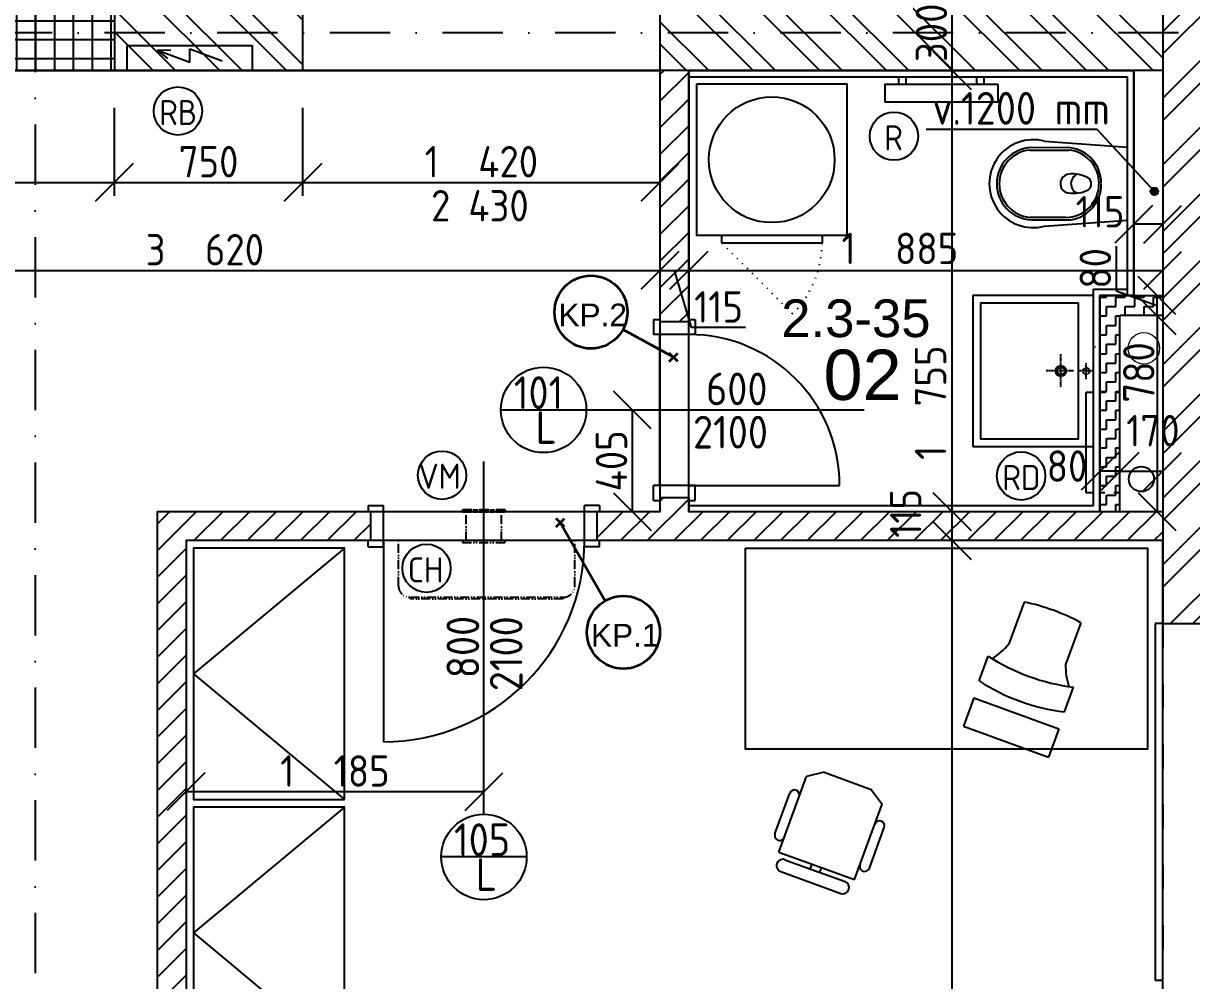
# Model space of a CAD drawing. Extents: x 4511820 to 5180432, y -1526536 to -944957.
# Drawn here: x 5104701 to 5109347, y -1216454 to -1212647 of the extents above; entities that cross this region are included whole.
import ezdxf

# ---------------------------------------------------------------- set-up
doc = ezdxf.new("R2010")
doc.units = 0
doc.header["$MEASUREMENT"] = 0
for name, pattern in [('ACAD_ISO03W100', [30, 12, -18]), ('ACAD_ISO07W100', [3.5, 0.5, -3]), ('ACAD_ISO12W100', [22, 12, -3, 0.5, -3, 0.5, -3]), ('BODKOCIARKOVANA_3', [5.6, 3, -1.3, 0, -1.3]), ('DASHED', [0.75, 0.5, -0.25])]:
    doc.linetypes.add(name, pattern=pattern)
doc.layers.get('0').update_dxf_attribs({"linetype": 'CONTINUOUS'})
doc.layers.get('Defpoints').update_dxf_attribs({"color": 61, "linetype": 'CONTINUOUS'})
for name, color, linetype in [('DVERE', 45, 'CONTINUOUS'), ('KÓTY', 4, 'CONTINUOUS'), ('MÚRY', 1, 'CONTINUOUS'), ('osi', 253, 'CONTINUOUS'), ('Plochy', 41, 'CONTINUOUS'), ('POPIS', 7, 'CONTINUOUS'), ('TENKÁ', 7, 'CONTINUOUS'), ('tzb', 153, 'CONTINUOUS'), ('Z-Kúrenie', 101, 'CONTINUOUS'), ('ZARIADENIE', 47, 'CONTINUOUS'), ('ZARIADENIE1', 145, 'CONTINUOUS'), ('ZARIADOVACIE', 144, 'CONTINUOUS'), ('ZZ-chladenie', 133, 'CONTINUOUS'), ('ZZ-elektro', 221, 'CONTINUOUS'), ('zz-vetr', 52, 'CONTINUOUS'), ('ŠRAFY', 82, 'CONTINUOUS')]:
    doc.layers.add(name, color=color, linetype=linetype)
doc.layers.add('preklady', color=74, linetype='CONTINUOUS', lineweight=35)
doc.layers.add('zz-kanal-splaskova', color=37, linetype='CONTINUOUS', lineweight=18)
doc.styles.add('ARIAL', font='arial.ttf')
doc.styles.add('STYLE1', font='isocp.shx')
doc.dimstyles.new('STANDARD-50', dxfattribs={"dimtxt": 125, "dimasz": 150, "dimexe": 10, "dimexo": 200, "dimgap": 20, "dimtad": 1, "dimdsep": 46, "dimlunit": 6, "dimtxsty": 'STYLE1', "dimblk1": 'OBLIQUE', "dimblk2": 'OBLIQUE', "dimsah": 1, "dimcen": 2.5, "dimse1": 1, "dimse2": 1, "dimadec": 0, "dimazin": 0, "dimtfac": 1, "dimtmove": 1, "dimatfit": 3, "dimldrblk": 'OBLIQUE', "dimfxl": 1, "dimtolj": 1, "dimtzin": 0, "dimarcsym": 0})
pattern_1 = [(45, (515270.5, 214751.965), (-53.0330086, 53.0330086), [])]
pattern_2 = [(135, (515810.9, -44587.94), (-132.5825215, -132.5825215), []), (135, (515810.9, -44499.55), (-132.5825215, -132.5825215), [])]

# ---------------------------------------------------------------- blocks, each defined once
blk = doc.blocks.new('_OBLIQUE')
at = {"color": 0, "linetype": 'ByBlock'}
blk.add_line((-0.5, -0.5), (0.5, 0.5), dxfattribs=at)
blk = doc.blocks.new('*D13791')
at = {"layer": 'Defpoints', "color": 0}
for p in [(5111986, -1212914.2), (5112270.5, -1212914.2), (5109260.5, -1225624.2)]:
    blk.add_point(p, dxfattribs=at)
at = {"layer": 'KÓTY', "color": 0, "lineweight": -2}
blk.add_line((5111986, -1225624.2), (5111986, -1212914.2), dxfattribs=at)
at = {"layer": 'KÓTY', "color": 0, "linetype": 'ByBlock', "lineweight": -2, "xscale": 150, "yscale": 150, "zscale": 150}
for p, rotation in [((5111986, -1212914.2), 90), ((5111986, -1225624.2), 270)]:
    blk.add_blockref('_OBLIQUE', p, dxfattribs=dict(at, rotation=rotation))
at = {"layer": 'KÓTY', "color": 0, "insert": (5111903.5, -1219269.2), "char_height": 125, "attachment_point": 5, "rotation": 90, "style": 'STYLE1'}
blk.add_mtext('\\A1;12ﾠ710', dxfattribs=at)
blk = doc.blocks.new('SKRINA')
at = {"layer": 'ZARIADENIE'}
for p, q in [((4449069, -1324645.2), (4448469, -1324145.2)), ((4448469, -1325145.2), (4449069, -1324645.2))]:
    blk.add_line(p, q, dxfattribs=at)
blk.add_lwpolyline([(4448469, -1324145.2), (4448469, -1325145.2), (4449069, -1325145.2), (4449069, -1324145.2)], close=True, dxfattribs=at)
blk = doc.blocks.new('pračka')
at = {"layer": 'ZARIADENIE1', "color": 8, "linetype": 'ACAD_ISO07W100', "ltscale": 8}
blk.add_line((4536136.9, -1117296.3), (4536419.7, -1117579.2), dxfattribs=at)
at = {"layer": 'ZARIADENIE1', "color": 8}
for p, q in [((4536419.7, -1117579.2), (4536019.7, -1117579.2)), ((4536019.7, -1117609.2), (4536019.7, -1117579.2)), ((4536419.7, -1117609.2), (4536419.7, -1117579.2))]:
    blk.add_line(p, q, dxfattribs=at)
blk.add_lwpolyline([(4536519.7, -1118209.2), (4536519.7, -1117609.2), (4535919.7, -1117609.2), (4535919.7, -1118209.2)], close=True, dxfattribs=at)
blk.add_circle((4536219.7, -1117909.2), 250, dxfattribs=at)
at = {"layer": 'ZARIADENIE1', "color": 8, "linetype": 'ACAD_ISO07W100', "ltscale": 8}
blk.add_arc((4536419.7, -1117579.2), 400, 135, 180, dxfattribs=at)
blk = doc.blocks.new('chlad2')
at = {"layer": 'ZZ-chladenie', "linetype": 'ACAD_ISO12W100', "ltscale": 3}
for p, q in [((5102412.5, -1105747.3), (5102592.5, -1105747.3)), ((5102412.5, -1106448.4), (5102592.5, -1106448.4))]:
    blk.add_line(p, q, dxfattribs=at)
blk.add_lwpolyline([(5102367.5, -1106402), (5102360.8, -1106402), (5102360.8, -1105794.8), (5102367.5, -1105794.8)], close=True, dxfattribs=at)
for centre, start, end in [((5102412.5, -1105792.3), 90, 180), ((5102412.5, -1106403.4), 180, 270)]:
    blk.add_arc(centre, 45, start, end, dxfattribs=at)
blk = doc.blocks.new('*D27916')
at = {"layer": 'Defpoints', "color": 0}
for p in [(5108395, -1214704.2), (5108395, -1214704.2), (5108395, -1218954.2)]:
    blk.add_point(p, dxfattribs=at)
at = {"layer": 'KÓTY', "color": 0, "lineweight": -2}
blk.add_line((5108395, -1218954.2), (5108395, -1214704.2), dxfattribs=at)
at = {"layer": 'KÓTY', "color": 0, "linetype": 'ByBlock', "lineweight": -2, "xscale": 150, "yscale": 150, "zscale": 150}
for p, rotation in [((5108395, -1214704.2), 90), ((5108395, -1218954.2), 270)]:
    blk.add_blockref('_OBLIQUE', p, dxfattribs=dict(at, rotation=rotation))
at = {"layer": 'KÓTY', "color": 0, "insert": (5108312.5, -1216829.2), "char_height": 125, "attachment_point": 5, "rotation": 90, "style": 'STYLE1'}
blk.add_mtext('\\A1;4ﾠ250', dxfattribs=at)
blk = doc.blocks.new('*D27917')
at = {"layer": 'Defpoints', "color": 0}
for p in [(5108395, -1214589.2), (5108395, -1214589.2), (5108395, -1214704.2)]:
    blk.add_point(p, dxfattribs=at)
at = {"layer": 'KÓTY', "color": 0, "lineweight": -2}
blk.add_line((5108395, -1214704.2), (5108395, -1214589.2), dxfattribs=at)
at = {"layer": 'KÓTY', "color": 0, "linetype": 'ByBlock', "lineweight": -2, "xscale": 150, "yscale": 150, "zscale": 150}
for p, rotation in [((5108395, -1214589.2), 90), ((5108395, -1214704.2), 270)]:
    blk.add_blockref('_OBLIQUE', p, dxfattribs=dict(at, rotation=rotation))
at = {"layer": 'KÓTY', "color": 0, "insert": (5108210, -1214596), "char_height": 125, "attachment_point": 5, "rotation": 90, "style": 'STYLE1'}
blk.add_mtext('\\A1;115', dxfattribs=at)
blk = doc.blocks.new('*D27918')
at = {"layer": 'Defpoints', "color": 0}
for p in [(5108395, -1212834.2), (5108395, -1212834.2), (5108395, -1214589.2)]:
    blk.add_point(p, dxfattribs=at)
at = {"layer": 'KÓTY', "color": 0, "lineweight": -2}
blk.add_line((5108395, -1214589.2), (5108395, -1212834.2), dxfattribs=at)
at = {"layer": 'KÓTY', "color": 0, "linetype": 'ByBlock', "lineweight": -2, "xscale": 150, "yscale": 150, "zscale": 150}
for p, rotation in [((5108395, -1212834.2), 90), ((5108395, -1214589.2), 270)]:
    blk.add_blockref('_OBLIQUE', p, dxfattribs=dict(at, rotation=rotation))
at = {"layer": 'KÓTY', "color": 0, "insert": (5108309, -1214155.5), "char_height": 125, "attachment_point": 5, "rotation": 90, "style": 'STYLE1'}
blk.add_mtext('\\A1;1ﾠ755', dxfattribs=at)
blk = doc.blocks.new('*D27919')
at = {"layer": 'Defpoints', "color": 0}
for p in [(5108395, -1212534.2), (5108395, -1212534.2), (5108395, -1212834.2)]:
    blk.add_point(p, dxfattribs=at)
at = {"layer": 'KÓTY', "color": 0, "lineweight": -2}
blk.add_line((5108395, -1212834.2), (5108395, -1212534.2), dxfattribs=at)
at = {"layer": 'KÓTY', "color": 0, "linetype": 'ByBlock', "lineweight": -2, "xscale": 150, "yscale": 150, "zscale": 150}
for p, rotation in [((5108395, -1212534.2), 90), ((5108395, -1212834.2), 270)]:
    blk.add_blockref('_OBLIQUE', p, dxfattribs=dict(at, rotation=rotation))
at = {"layer": 'KÓTY', "color": 0, "insert": (5108312.5, -1212684.2), "char_height": 125, "attachment_point": 5, "rotation": 90, "style": 'STYLE1'}
blk.add_mtext('\\A1;300', dxfattribs=at)
blk = doc.blocks.new('*D27964')
at = {"layer": 'Defpoints', "color": 0}
for p in [(5105347.5, -1215703), (5105347.5, -1215792.2), (5106532.5, -1215792.2)]:
    blk.add_point(p, dxfattribs=at)
at = {"layer": 'KÓTY', "color": 0, "lineweight": -2}
blk.add_line((5106532.5, -1215703), (5105347.5, -1215703), dxfattribs=at)
at = {"layer": 'KÓTY', "color": 0, "linetype": 'ByBlock', "lineweight": -2, "xscale": 150, "yscale": 150, "zscale": 150, "rotation": 180}
blk.add_blockref('_OBLIQUE', (5105347.5, -1215703), dxfattribs=at)
at = {"layer": 'KÓTY', "color": 0, "linetype": 'ByBlock', "lineweight": -2, "xscale": 150, "yscale": 150, "zscale": 150}
blk.add_blockref('_OBLIQUE', (5106532.5, -1215703), dxfattribs=at)
at = {"layer": 'KÓTY', "color": 0, "insert": (5105940, -1215620.5), "char_height": 125, "attachment_point": 5, "style": 'STYLE1'}
blk.add_mtext('\\A1;1ﾠ185', dxfattribs=at)
blk = doc.blocks.new('*D27987')
at = {"layer": 'Defpoints', "color": 0}
for p in [(5103612.5, -1212834.2), (5105062.5, -1212834.2), (5105062.5, -1213279.5)]:
    blk.add_point(p, dxfattribs=at)
at = {"layer": 'KÓTY', "color": 0, "lineweight": -2}
blk.add_line((5103612.5, -1213279.5), (5105062.5, -1213279.5), dxfattribs=at)
at = {"layer": 'KÓTY', "color": 0, "linetype": 'ByBlock', "lineweight": -2, "xscale": 150, "yscale": 150, "zscale": 150, "rotation": 180}
blk.add_blockref('_OBLIQUE', (5103612.5, -1213279.5), dxfattribs=at)
at = {"layer": 'KÓTY', "color": 0, "linetype": 'ByBlock', "lineweight": -2, "xscale": 150, "yscale": 150, "zscale": 150}
blk.add_blockref('_OBLIQUE', (5105062.5, -1213279.5), dxfattribs=at)
at = {"layer": 'KÓTY', "color": 0, "insert": (5104337.5, -1213197), "char_height": 125, "attachment_point": 5, "style": 'STYLE1'}
blk.add_mtext('\\A1;1ﾠ450', dxfattribs=at)
blk = doc.blocks.new('*D27988')
at = {"layer": 'Defpoints', "color": 0}
for p in [(5105062.5, -1212834.2), (5105812.5, -1212834.2), (5105812.5, -1213279.5)]:
    blk.add_point(p, dxfattribs=at)
at = {"layer": 'KÓTY', "color": 0, "lineweight": -2}
blk.add_line((5105062.5, -1213279.5), (5105812.5, -1213279.5), dxfattribs=at)
at = {"layer": 'KÓTY', "color": 0, "linetype": 'ByBlock', "lineweight": -2, "xscale": 150, "yscale": 150, "zscale": 150, "rotation": 180}
blk.add_blockref('_OBLIQUE', (5105062.5, -1213279.5), dxfattribs=at)
at = {"layer": 'KÓTY', "color": 0, "linetype": 'ByBlock', "lineweight": -2, "xscale": 150, "yscale": 150, "zscale": 150}
blk.add_blockref('_OBLIQUE', (5105812.5, -1213279.5), dxfattribs=at)
at = {"layer": 'KÓTY', "color": 0, "insert": (5105437.5, -1213197), "char_height": 125, "attachment_point": 5, "style": 'STYLE1'}
blk.add_mtext('\\A1;750', dxfattribs=at)
blk = doc.blocks.new('*D27989')
at = {"layer": 'Defpoints', "color": 0}
for p in [(5105812.5, -1212834.2), (5107232.5, -1212834.2), (5107232.5, -1213279.5)]:
    blk.add_point(p, dxfattribs=at)
at = {"layer": 'KÓTY', "color": 0, "lineweight": -2}
blk.add_line((5105812.5, -1213279.5), (5107232.5, -1213279.5), dxfattribs=at)
at = {"layer": 'KÓTY', "color": 0, "linetype": 'ByBlock', "lineweight": -2, "xscale": 150, "yscale": 150, "zscale": 150, "rotation": 180}
blk.add_blockref('_OBLIQUE', (5105812.5, -1213279.5), dxfattribs=at)
at = {"layer": 'KÓTY', "color": 0, "linetype": 'ByBlock', "lineweight": -2, "xscale": 150, "yscale": 150, "zscale": 150}
blk.add_blockref('_OBLIQUE', (5107232.5, -1213279.5), dxfattribs=at)
at = {"layer": 'KÓTY', "color": 0, "insert": (5106522.5, -1213197), "char_height": 125, "attachment_point": 5, "style": 'STYLE1'}
blk.add_mtext('\\A1;1ﾠ420', dxfattribs=at)
blk = doc.blocks.new('*D27990')
at = {"layer": 'Defpoints', "color": 0}
for p in [(5107232.5, -1213184.2), (5107347.5, -1213184.2), (5107347.5, -1213629.5)]:
    blk.add_point(p, dxfattribs=at)
at = {"layer": 'KÓTY', "color": 0, "lineweight": -2}
for p, q in [((5107232.5, -1213629.5), (5107347.5, -1213629.5)), ((5107358.3, -1213857), (5107290, -1213629.5)), ((5107573.3, -1213857), (5107358.3, -1213857))]:
    blk.add_line(p, q, dxfattribs=at)
at = {"layer": 'KÓTY', "color": 0, "linetype": 'ByBlock', "lineweight": -2, "xscale": 150, "yscale": 150, "zscale": 150, "rotation": 180}
blk.add_blockref('_OBLIQUE', (5107232.5, -1213629.5), dxfattribs=at)
at = {"layer": 'KÓTY', "color": 0, "linetype": 'ByBlock', "lineweight": -2, "xscale": 150, "yscale": 150, "zscale": 150}
blk.add_blockref('_OBLIQUE', (5107347.5, -1213629.5), dxfattribs=at)
at = {"layer": 'KÓTY', "color": 0, "insert": (5107465.8, -1213774.5), "char_height": 125, "attachment_point": 5, "style": 'STYLE1'}
blk.add_mtext('\\A1;115', dxfattribs=at)
blk = doc.blocks.new('*D27991')
at = {"layer": 'Defpoints', "color": 0}
for p in [(5107347.5, -1213184.2), (5109232.5, -1213184.2), (5109232.5, -1213629.5)]:
    blk.add_point(p, dxfattribs=at)
at = {"layer": 'KÓTY', "color": 0, "lineweight": -2}
blk.add_line((5107347.5, -1213629.5), (5109232.5, -1213629.5), dxfattribs=at)
at = {"layer": 'KÓTY', "color": 0, "linetype": 'ByBlock', "lineweight": -2, "xscale": 150, "yscale": 150, "zscale": 150, "rotation": 180}
blk.add_blockref('_OBLIQUE', (5107347.5, -1213629.5), dxfattribs=at)
at = {"layer": 'KÓTY', "color": 0, "linetype": 'ByBlock', "lineweight": -2, "xscale": 150, "yscale": 150, "zscale": 150}
blk.add_blockref('_OBLIQUE', (5109232.5, -1213629.5), dxfattribs=at)
at = {"layer": 'KÓTY', "color": 0, "insert": (5108187, -1213542), "char_height": 125, "attachment_point": 5, "style": 'STYLE1'}
blk.add_mtext('\\A1;1ﾠ885', dxfattribs=at)
blk = doc.blocks.new('*D27992')
at = {"layer": 'Defpoints', "color": 0}
for p in [(5109117.5, -1213248.2), (5109232.5, -1213248.2), (5109117.5, -1213446)]:
    blk.add_point(p, dxfattribs=at)
at = {"layer": 'KÓTY', "color": 0, "lineweight": -2}
blk.add_line((5109232.5, -1213446), (5109117.5, -1213446), dxfattribs=at)
at = {"layer": 'KÓTY', "color": 0, "linetype": 'ByBlock', "lineweight": -2, "xscale": 150, "yscale": 150, "zscale": 150, "rotation": 180}
blk.add_blockref('_OBLIQUE', (5109117.5, -1213446), dxfattribs=at)
at = {"layer": 'KÓTY', "color": 0, "linetype": 'ByBlock', "lineweight": -2, "xscale": 150, "yscale": 150, "zscale": 150}
blk.add_blockref('_OBLIQUE', (5109232.5, -1213446), dxfattribs=at)
at = {"layer": 'KÓTY', "color": 0, "insert": (5108983.5, -1213396), "char_height": 125, "attachment_point": 5, "style": 'STYLE1'}
blk.add_mtext('\\A1;115', dxfattribs=at)
blk = doc.blocks.new('*D27993')
at = {"layer": 'Defpoints', "color": 0}
for p in [(5103612.5, -1212834.2), (5107232.5, -1212834.2), (5107232.5, -1213629.5)]:
    blk.add_point(p, dxfattribs=at)
at = {"layer": 'KÓTY', "color": 0, "lineweight": -2}
blk.add_line((5103612.5, -1213629.5), (5107232.5, -1213629.5), dxfattribs=at)
at = {"layer": 'KÓTY', "color": 0, "linetype": 'ByBlock', "lineweight": -2, "xscale": 150, "yscale": 150, "zscale": 150, "rotation": 180}
blk.add_blockref('_OBLIQUE', (5103612.5, -1213629.5), dxfattribs=at)
at = {"layer": 'KÓTY', "color": 0, "linetype": 'ByBlock', "lineweight": -2, "xscale": 150, "yscale": 150, "zscale": 150}
blk.add_blockref('_OBLIQUE', (5107232.5, -1213629.5), dxfattribs=at)
at = {"layer": 'KÓTY', "color": 0, "insert": (5105422.5, -1213547), "char_height": 125, "attachment_point": 5, "style": 'STYLE1'}
blk.add_mtext('\\A1;3ﾠ620', dxfattribs=at)
blk = doc.blocks.new('*D27998')
at = {"layer": 'Defpoints', "color": 0}
for p in [(5107232.5, -1214184.2), (5107107.5, -1214589.2), (5107122.5, -1214589.2)]:
    blk.add_point(p, dxfattribs=at)
at = {"layer": 'KÓTY', "color": 0, "lineweight": -2}
blk.add_line((5107122.5, -1214184.2), (5107122.5, -1214589.2), dxfattribs=at)
at = {"layer": 'KÓTY', "color": 0, "linetype": 'ByBlock', "lineweight": -2, "xscale": 150, "yscale": 150, "zscale": 150}
for p, rotation in [((5107122.5, -1214184.2), 90), ((5107122.5, -1214589.2), 270)]:
    blk.add_blockref('_OBLIQUE', p, dxfattribs=dict(at, rotation=rotation))
at = {"layer": 'KÓTY', "color": 0, "insert": (5107040, -1214386.7), "char_height": 125, "attachment_point": 5, "rotation": 90, "style": 'STYLE1'}
blk.add_mtext('\\A1;405', dxfattribs=at)
blk = doc.blocks.new('*D28001')
at = {"layer": 'Defpoints', "color": 0}
for p in [(5109062.5, -1213809.2), (5109232.5, -1213809.2), (5109232.5, -1214428)]:
    blk.add_point(p, dxfattribs=at)
at = {"layer": 'KÓTY', "color": 0, "lineweight": -2}
blk.add_line((5109062.5, -1214428), (5109232.5, -1214428), dxfattribs=at)
at = {"layer": 'KÓTY', "color": 0, "linetype": 'ByBlock', "lineweight": -2, "xscale": 150, "yscale": 150, "zscale": 150, "rotation": 180}
blk.add_blockref('_OBLIQUE', (5109062.5, -1214428), dxfattribs=at)
at = {"layer": 'KÓTY', "color": 0, "linetype": 'ByBlock', "lineweight": -2, "xscale": 150, "yscale": 150, "zscale": 150}
blk.add_blockref('_OBLIQUE', (5109232.5, -1214428), dxfattribs=at)
at = {"layer": 'KÓTY', "color": 0, "insert": (5109193.5, -1214267), "char_height": 125, "attachment_point": 5, "style": 'STYLE1'}
blk.add_mtext('\\A1;170', dxfattribs=at)
blk = doc.blocks.new('*D28002')
at = {"layer": 'Defpoints', "color": 0}
for p in [(5108982.5, -1214428), (5108982.5, -1214428), (5109062.5, -1214428)]:
    blk.add_point(p, dxfattribs=at)
at = {"layer": 'KÓTY', "color": 0, "lineweight": -2}
blk.add_line((5109062.5, -1214428), (5108982.5, -1214428), dxfattribs=at)
at = {"layer": 'KÓTY', "color": 0, "linetype": 'ByBlock', "lineweight": -2, "xscale": 150, "yscale": 150, "zscale": 150, "rotation": 180}
blk.add_blockref('_OBLIQUE', (5108982.5, -1214428), dxfattribs=at)
at = {"layer": 'KÓTY', "color": 0, "linetype": 'ByBlock', "lineweight": -2, "xscale": 150, "yscale": 150, "zscale": 150}
blk.add_blockref('_OBLIQUE', (5109062.5, -1214428), dxfattribs=at)
at = {"layer": 'KÓTY', "color": 0, "insert": (5108852, -1214407.5), "char_height": 125, "attachment_point": 5, "style": 'STYLE1'}
blk.add_mtext('\\A1;80', dxfattribs=at)
blk = doc.blocks.new('*D28003')
at = {"layer": 'Defpoints', "color": 0}
for p in [(5109062.5, -1213809.2), (5109062.5, -1214589.2), (5109210, -1214589.2)]:
    blk.add_point(p, dxfattribs=at)
at = {"layer": 'KÓTY', "color": 0, "lineweight": -2}
blk.add_line((5109210, -1213809.2), (5109210, -1214589.2), dxfattribs=at)
at = {"layer": 'KÓTY', "color": 0, "linetype": 'ByBlock', "lineweight": -2, "xscale": 150, "yscale": 150, "zscale": 150}
for p, rotation in [((5109210, -1213809.2), 90), ((5109210, -1214589.2), 270)]:
    blk.add_blockref('_OBLIQUE', p, dxfattribs=dict(at, rotation=rotation))
at = {"layer": 'KÓTY', "color": 0, "insert": (5109137.5, -1214035), "char_height": 125, "attachment_point": 5, "rotation": 90, "style": 'STYLE1'}
blk.add_mtext('\\A1;780', dxfattribs=at)
blk = doc.blocks.new('*D28004')
at = {"layer": 'Defpoints', "color": 0}
for p in [(5109210, -1213729.2), (5109210, -1213729.2), (5109210, -1213809.2)]:
    blk.add_point(p, dxfattribs=at)
at = {"layer": 'KÓTY', "color": 0, "lineweight": -2}
for p, q in [((5109047, -1213532.4), (5109047, -1213710)), ((5109047, -1213710), (5109210, -1213769.2)), ((5109210, -1213809.2), (5109210, -1213729.2))]:
    blk.add_line(p, q, dxfattribs=at)
at = {"layer": 'KÓTY', "color": 0, "linetype": 'ByBlock', "lineweight": -2, "xscale": 150, "yscale": 150, "zscale": 150}
for p, rotation in [((5109210, -1213729.2), 90), ((5109210, -1213809.2), 270)]:
    blk.add_blockref('_OBLIQUE', p, dxfattribs=dict(at, rotation=rotation))
at = {"layer": 'KÓTY', "color": 0, "insert": (5108964.5, -1213621.2), "char_height": 125, "attachment_point": 5, "rotation": 90, "style": 'STYLE1'}
blk.add_mtext('\\A1;80', dxfattribs=at)

msp = doc.modelspace()

# ---------------------------------------------------------------- hatches: boundary and pattern name
at = {"layer": 'KÓTY'}
h = msp.add_hatch(color=256, dxfattribs=at)
h.dxf.hatch_style = 1
h.paths.add_polyline_path([(5109214.5, -1213315.226, 0.65381715), (5109189.326, -1213304.204, 1.52947961)])
at = {"layer": 'ŠRAFY', "ltscale": 0.25}
h = msp.add_hatch(dxfattribs=at)
h.set_pattern_fill('ANSI37', color=256, scale=600, angle=45)
h.set_pattern_definition([(90, (-3375574.78, 623738.554), (-75, 1e-14), []), (180, (-3375574.78, 623738.554), (-1e-14, -75), [])])
h.paths.add_polyline_path([(5103372.5, -1212534.226), (5103272.5, -1212534.226), (5103022.5, -1212534.226), (5102712.5, -1212534.226), (5102687.5, -1212534.226), (5102687.5, -1212834.226), (5102847.5, -1212834.226), (5102877.5, -1212834.226), (5103447.5, -1212834.226), (5103562.5, -1212834.226), (5103612.5, -1212834.226), (5105062.5, -1212834.226), (5105062.5, -1212534.226), (5105062.5, -1211534.226), (5105062.5, -1210534.226), (5105632.5, -1210534.226), (5105662.5, -1210534.226), (5107582.5, -1210534.226), (5107582.5, -1210234.226), (5107467.5, -1210234.226), (5106582.5, -1210234.226), (5106467.5, -1210234.226), (5104877.5, -1210234.226), (5104762.5, -1210234.226), (5104762.5, -1210649.226), (5104762.5, -1211249.226), (5104762.5, -1212534.226), (5103622.5, -1212534.226)])
at = {"layer": 'ŠRAFY'}
h = msp.add_hatch(dxfattribs=at)
h.set_pattern_fill('ANSI32', color=256, scale=500)
h.set_pattern_definition([(45, (584112, 2493.08), (-132.5825215, 132.5825215), []), (45, (584200.39, 2493.08), (-132.5825215, 132.5825215), [])])
h.paths.add_polyline_path([(5109612.5, -1215034.226), (5109612.5, -1211474.226), (5109232.5, -1211474.226), (5109232.5, -1212534.226), (5109232.5, -1212834.226), (5109232.5, -1213729.226), (5109232.5, -1213809.226), (5109232.5, -1214589.226), (5109232.5, -1214704.226), (5109232.5, -1215034.226)])
h = msp.add_hatch(dxfattribs=at)
h.set_pattern_fill('ANSI32', color=256, scale=500, angle=90)
h.set_pattern_definition(pattern_2)
h.paths.add_polyline_path([(5105062.5, -1212834.226), (5105812.5, -1212834.226), (5105812.5, -1212534.226), (5105662.5, -1212534.226), (5105632.5, -1212534.226), (5105062.5, -1212534.226)])
h = msp.add_hatch(dxfattribs=at)
h.set_pattern_fill('ANSI32', color=256, scale=500, angle=90)
h.set_pattern_definition(pattern_2)
h.paths.add_polyline_path([(5107232.5, -1212834.226), (5107347.5, -1212834.226), (5109232.5, -1212834.226), (5109232.5, -1212534.226), (5107232.5, -1212534.226)])
at = {"layer": 'ŠRAFY', "ltscale": 0.25}
h = msp.add_hatch(dxfattribs=at)
h.set_pattern_fill('ANSI31', color=256, scale=600, style=0)
h.set_pattern_definition(pattern_1)
h.paths.add_polyline_path([(5107232.5, -1213834.226), (5107347.5, -1213834.226), (5107347.5, -1212834.226), (5107232.5, -1212834.226)])
h = msp.add_hatch(dxfattribs=at)
h.set_pattern_fill('ZIGZAG', color=256, scale=300, style=0)
h.set_pattern_definition([(0, (-68841.5, 214751.965), (37.5, 37.5), [37.5, -37.5]), (90, (-68804, 214751.965), (-37.5, 37.5), [37.5, -37.5])])
h.paths.add_polyline_path([(5109232.5, -1213729.226), (5109117.5, -1213729.226), (5109092.5, -1213729.226), (5108982.5, -1213729.226), (5108982.5, -1214589.226), (5109062.5, -1214589.226), (5109062.5, -1213809.226), (5109232.5, -1213809.226)])
h = msp.add_hatch(dxfattribs=at)
h.set_pattern_fill('ANSI31', color=256, scale=600, style=0)
h.set_pattern_definition(pattern_1)
h.paths.add_polyline_path([(5106982.5, -1214589.226), (5106982.5, -1214704.226), (5106992.5, -1214704.226), (5109232.5, -1214704.226), (5109232.5, -1214589.226), (5109062.5, -1214589.226), (5108982.5, -1214589.226), (5107347.5, -1214589.226), (5107347.5, -1214564.226), (5107347.5, -1214544.226), (5107347.5, -1214534.226), (5107232.5, -1214534.226), (5107232.5, -1214544.226), (5107232.5, -1214589.226), (5106992.5, -1214589.226)])
h = msp.add_hatch(dxfattribs=at)
h.set_pattern_fill('ANSI31', color=256, scale=600, style=0)
h.set_pattern_definition(pattern_1)
h.paths.add_polyline_path([(5105232.5, -1214589.226), (5105232.5, -1218954.226), (5105347.5, -1218954.226), (5105347.5, -1214704.226), (5106072.5, -1214704.226), (5106082.5, -1214704.226), (5106082.5, -1214589.226), (5106072.5, -1214589.226)])

# ---------------------------------------------------------------- linework, layer by layer
at = {"layer": 'DVERE', "ltscale": 0.25}
for p, q in [((5107207.5, -1213824.226), (5107207.5, -1213884.226)), ((5107207.5, -1213824.226), (5107232.5, -1213824.226)), ((5107347.5, -1213824.226), (5107372.5, -1213824.226)), ((5107372.5, -1213824.226), (5107372.5, -1213884.226)), ((5107372.5, -1213884.226), (5107207.5, -1213884.226)), ((5107232.5, -1214484.226), (5107232.5, -1213884.226)), ((5107347.5, -1214484.226), (5107347.5, -1213884.226)), ((5106599.844, -1214184.226), (5106939.844, -1214184.226)), ((5106939.844, -1214184.226), (5108044.5, -1214184.226)), ((5106532.5, -1215792.226), (5106532.5, -1214389.57)), ((5107207.5, -1214544.226), (5107207.5, -1214484.226)), ((5107372.5, -1214484.226), (5107207.5, -1214484.226)), ((5107347.5, -1214484.226), (5107947.5, -1214484.226)), ((5107372.5, -1214544.226), (5107372.5, -1214484.226)), ((5107207.5, -1214544.226), (5107232.5, -1214544.226)), ((5107347.5, -1214544.226), (5107372.5, -1214544.226)), ((5106072.5, -1214564.226), (5106132.5, -1214564.226)), ((5106072.5, -1214564.226), (5106072.5, -1214589.226)), ((5106132.5, -1214729.226), (5106132.5, -1214564.226)), ((5106932.5, -1214589.226), (5106132.5, -1214589.226)), ((5106992.5, -1214564.226), (5106932.5, -1214564.226)), ((5106932.5, -1214729.226), (5106932.5, -1214564.226)), ((5106992.5, -1214564.226), (5106992.5, -1214589.226)), ((5106072.5, -1214729.226), (5106072.5, -1214704.226)), ((5106072.5, -1214729.226), (5106132.5, -1214729.226)), ((5106932.5, -1214704.226), (5106132.5, -1214704.226)), ((5106132.5, -1214704.226), (5106132.5, -1215504.226)), ((5106992.5, -1214729.226), (5106932.5, -1214729.226)), ((5106992.5, -1214729.226), (5106992.5, -1214704.226)), ((5106702.5, -1215962.226), (5106362.5, -1215962.226))]:
    msp.add_line(p, q, dxfattribs=at)
for centre in [(5106769.844, -1214184.226), (5106532.5, -1215962.226)]:
    msp.add_circle(centre, 170, dxfattribs=at)
for centre, radius, start, end in [((5107347.5, -1214484.226), 600, 0, 90), ((5106132.5, -1214704.226), 800, 270, 0)]:
    msp.add_arc(centre, radius, start, end, dxfattribs=at)
at = {"layer": 'KÓTY', "ltscale": 25}
for p, q in [((5105062.5, -1213332.938), (5105062.5, -1212982.938)), ((5105812.5, -1213332.938), (5105812.5, -1212982.938))]:
    msp.add_line(p, q, dxfattribs=at)
at = {"layer": 'KÓTY'}
for p, q in [((5108971.5, -1213068.226), (5108292, -1213068.226)), ((5109199.5, -1213315.226), (5108971.5, -1213068.226))]:
    msp.add_line(p, q, dxfattribs=at)
msp.add_circle((5109199.5, -1213315.226), 15, dxfattribs=at)
at = {"layer": 'MÚRY'}
for p, q in [((5105812.5, -1212834.226), (5105812.5, -1212534.226)), ((5107232.5, -1212534.226), (5107232.5, -1213834.226)), ((5105812.5, -1212834.226), (5103612.5, -1212834.226)), ((5107347.5, -1212834.226), (5107347.5, -1213834.226)), ((5109232.5, -1212834.226), (5107347.5, -1212834.226)), ((5109232.5, -1212834.226), (5109232.5, -1213729.226)), ((5109232.5, -1212834.226), (5109232.5, -1213729.226)), ((5108982.5, -1214589.226), (5108982.5, -1213729.226)), ((5108982.5, -1213729.226), (5109232.5, -1213729.226)), ((5109062.5, -1214589.226), (5109062.5, -1213809.226)), ((5109232.5, -1213809.226), (5109062.5, -1213809.226)), ((5109232.5, -1213809.226), (5109232.5, -1214009.226)), ((5109232.5, -1213809.226), (5109232.5, -1214589.226)), ((5107232.5, -1214534.226), (5107232.5, -1214589.226)), ((5107347.5, -1214534.226), (5107347.5, -1214589.226)), ((5105232.5, -1214589.226), (5105232.5, -1218954.226)), ((5106082.5, -1214589.226), (5105232.5, -1214589.226)), ((5107232.5, -1214589.226), (5106982.5, -1214589.226)), ((5108982.5, -1214589.226), (5107347.5, -1214589.226)), ((5109232.5, -1214589.226), (5109062.5, -1214589.226)), ((5105347.5, -1214704.226), (5105347.5, -1218954.226)), ((5106082.5, -1214704.226), (5105347.5, -1214704.226)), ((5109232.5, -1214704.226), (5106982.5, -1214704.226)), ((5109232.5, -1214704.226), (5109232.5, -1215034.226)), ((5109232.5, -1215034.226), (5109772.5, -1215034.226))]:
    msp.add_line(p, q, dxfattribs=at)
at = {"layer": 'MÚRY', "ltscale": 0.25}
for p, q in [((5107347.5, -1213834.226), (5107232.5, -1213834.226)), ((5107347.5, -1214534.226), (5107232.5, -1214534.226)), ((5106082.5, -1214704.226), (5106082.5, -1214589.226)), ((5106982.5, -1214704.226), (5106982.5, -1214589.226))]:
    msp.add_line(p, q, dxfattribs=at)
at = {"layer": 'osi', "linetype": 'BODKOCIARKOVANA_3', "ltscale": 80}
for p, q in [((5104747.5, -1198261.132), (5104747.5, -1230189.035)), ((5157242.5, -1212684.226), (5093572.5, -1212684.226))]:
    msp.add_line(p, q, dxfattribs=at)
at = {"layer": 'Plochy'}
for points in [[(5105062.5, -1212534.226), (5105062.5, -1210534.226), (5107632.5, -1210534.226), (5107632.5, -1208734.226), (5109232.5, -1208734.226), (5109232.5, -1212534.226), (5107232.5, -1212534.226), (5107232.5, -1212834.226), (5105812.5, -1212834.226), (5105812.5, -1212534.226)], [(5103612.5, -1212834.226), (5107232.5, -1212834.226), (5107232.5, -1214589.226), (5105232.5, -1214589.226), (5105232.5, -1219254.226), (5103612.5, -1219254.226)], [(5107347.5, -1212834.226), (5109117.5, -1212834.226), (5109117.5, -1213729.226), (5108982.5, -1213729.226), (5108982.5, -1214589.226), (5107347.5, -1214589.226)], [(5109232.5, -1214704.226), (5105347.5, -1214704.226), (5105347.5, -1218954.226), (5109232.5, -1218954.226)]]:
    msp.add_lwpolyline(points, close=True, dxfattribs=at)
at = {"layer": 'preklady'}
for p, q in [((5107286.569, -1213974.466), (5107085.462, -1213864.593)), ((5107269.952, -1213991.083), (5107303.186, -1213957.849)), ((5107303.187, -1213991.084), (5107269.952, -1213957.85)), ((5106819.952, -1214649.583), (5106853.186, -1214616.349)), ((5106853.187, -1214649.584), (5106819.952, -1214616.35)), ((5106836.569, -1214632.967), (5107015.18, -1214943.357))]:
    msp.add_line(p, q, dxfattribs=at)
at = {"layer": 'preklady', "ltscale": 0.25}
for centre in [(5106958.215, -1213795.073), (5107087.5, -1215069.035)]:
    msp.add_circle(centre, 145, dxfattribs=at)
at = {"layer": 'TENKÁ'}
for p, q in [((5105062.5, -1212534.226), (5105062.5, -1212834.226)), ((5109232.5, -1212534.226), (5109232.5, -1212834.226)), ((5107347.5, -1212834.226), (5107232.5, -1212834.226)), ((5109117.5, -1213729.226), (5109117.5, -1212834.226)), ((5109092.5, -1213729.226), (5109092.5, -1212859.226)), ((5108957.5, -1214564.226), (5108957.5, -1213704.226)), ((5109232.5, -1213729.226), (5109232.5, -1213809.226)), ((5109062.5, -1214589.226), (5108982.5, -1214589.226)), ((5109232.5, -1214589.226), (5109232.5, -1214704.226))]:
    msp.add_line(p, q, dxfattribs=at)
at = {"layer": 'TENKÁ', "linetype": 'ACAD_ISO12W100', "ltscale": 10}
msp.add_line((5107232.5, -1212834.226), (5105812.5, -1212834.226), dxfattribs=at)
at = {"layer": 'TENKÁ', "ltscale": 0.25}
for p, q in [((5107347.5, -1212859.226), (5109092.5, -1212859.226)), ((5108957.5, -1213704.226), (5109092.5, -1213704.226)), ((5107347.5, -1214564.226), (5108957.5, -1214564.226)), ((5109202.5, -1215034.226), (5109202.5, -1216454.226)), ((5109232.5, -1215034.226), (5109202.5, -1215034.226)), ((5109232.5, -1216454.226), (5109202.5, -1216454.226))]:
    msp.add_line(p, q, dxfattribs=at)
at = {"layer": 'TENKÁ', "linetype": 'ACAD_ISO03W100', "ltscale": 8}
msp.add_line((5109232.5, -1215034.226), (5109232.5, -1216454.226), dxfattribs=at)
at = {"layer": 'tzb'}
for p, q in [((5108927.5, -1214514.226), (5108927.5, -1214114.226)), ((5108927.5, -1214114.226), (5108957.5, -1214114.226)), ((5108957.5, -1214514.226), (5108927.5, -1214514.226))]:
    msp.add_line(p, q, dxfattribs=at)
at = {"layer": 'tzb', "linetype": 'ACAD_ISO03W100', "ltscale": 2}
for p, q in [((5108982.5, -1214114.226), (5109062.5, -1214114.226)), ((5109062.5, -1214514.226), (5108982.5, -1214514.226))]:
    msp.add_line(p, q, dxfattribs=at)
at = {"layer": 'tzb'}
msp.add_circle((5108669.292, -1214446.849), 96, dxfattribs=at)
at = {"layer": 'Z-Kúrenie', "linetype": 'Continuous'}
for p, q in [((5108182.5, -1212889.226), (5108182.5, -1212859.226)), ((5108212.5, -1212889.226), (5108212.5, -1212859.226)), ((5108492.5, -1212889.226), (5108492.5, -1212859.226)), ((5108522.5, -1212889.226), (5108522.5, -1212859.226))]:
    msp.add_line(p, q, dxfattribs=at)
msp.add_lwpolyline([(5108577.5, -1212889.226), (5108127.5, -1212889.226), (5108127.5, -1212959.226), (5108577.5, -1212959.226)], close=True, dxfattribs=at)
msp.add_circle((5108163.536, -1213095.466), 96, dxfattribs=at)
at = {"layer": 'ZARIADENIE', "color": 8, "ltscale": 0.25}
for p, q in [((5108681.08, -1214948.425), (5108620.559, -1215114.702)), ((5108906.606, -1215030.51), (5108846.086, -1215196.787)), ((5108502.952, -1215262.397), (5108538.792, -1215163.928)), ((5108841.242, -1215385.524), (5108877.081, -1215287.055)), ((5108480.884, -1215329.075), (5108439.842, -1215441.839)), ((5108480.884, -1215329.075), (5108819.174, -1215452.203)), ((5108439.842, -1215441.839), (5108778.131, -1215564.966)), ((5108819.174, -1215452.203), (5108778.131, -1215564.966))]:
    msp.add_line(p, q, dxfattribs=at)
at = {"layer": 'ZARIADENIE', "color": 33, "ltscale": 0.25}
for p, q in [((5107885.527, -1215625.336), (5107815.465, -1215642.403)), ((5107885.527, -1215625.336), (5108073.466, -1215693.74)), ((5107706.018, -1215943.104), (5107815.465, -1215642.403)), ((5107690.17, -1215869.695), (5107748.755, -1215708.735)), ((5108073.466, -1215693.74), (5108116.166, -1215751.849)), ((5108006.72, -1216052.551), (5108116.166, -1215751.849)), ((5108066.047, -1216006.503), (5108124.632, -1215845.543)), ((5107706.018, -1215943.104), (5108006.72, -1216052.551)), ((5107729.993, -1215973.114), (5107969.064, -1216060.129)), ((5107830.735, -1216009.781), (5107837.575, -1215990.987)), ((5107712.892, -1216020.099), (5107951.963, -1216107.114)), ((5107868.322, -1216023.462), (5107875.163, -1216004.668))]:
    msp.add_line(p, q, dxfattribs=at)
at = {"layer": 'ZARIADENIE'}
msp.add_lwpolyline([(5107572.5, -1214734.226), (5109172.5, -1214734.226), (5109172.5, -1215534.226), (5107572.5, -1215534.226)], close=True, dxfattribs=at)
at = {"layer": 'ZARIADENIE', "color": 8, "ltscale": 0.25}
for centre, radius, start, end in [((5108516.405, -1215751.72), 820, 61.585032, 78.414968), ((5108410.933, -1214944.252), 270.179, 301.971902, 320.884963), ((5108981.553, -1214473.738), 820, 237.319617, 262.680384), ((5109116.232, -1215200.96), 270.179, 179.115037, 198.028098), ((5108945.713, -1214572.206), 820, 237.319617, 262.680384)]:
    msp.add_arc(centre, radius, start, end, dxfattribs=at)
at = {"layer": 'ZARIADENIE', "color": 33, "ltscale": 0.25}
for centre, radius, start, end in [((5107767.548, -1215715.576), 20, 340, 160), ((5108105.838, -1215838.703), 20, 340, 160), ((5107708.964, -1215876.536), 20, 160, 340), ((5107721.442, -1215996.606), 25, 70, 250), ((5108047.253, -1215999.663), 20, 160, 340), ((5107960.514, -1216083.621), 25, 250, 70)]:
    msp.add_arc(centre, radius, start, end, dxfattribs=at)
at = {"layer": 'ZARIADOVACIE'}
for p, q in [((5108762.502, -1213115.413), (5109092.5, -1213138.489)), ((5108704.036, -1213150.58), (5108858.697, -1213150.58)), ((5108865.366, -1213141.682), (5108710.21, -1213140.556)), ((5108846.858, -1213418.59), (5108704.036, -1213418.59)), ((5108710.21, -1213428.444), (5108867.619, -1213428.444)), ((5108762.501, -1213453.04), (5109092.5, -1213429.964))]:
    msp.add_line(p, q, dxfattribs=at)
at = {"layer": 'ZARIADOVACIE', "linetype": 'Continuous'}
for p, q in [((5108853.502, -1213320.791), (5108857.212, -1213320.952)), ((5108853.502, -1213320.791), (5108857.212, -1213320.952)), ((5108954.532, -1213934.226), (5108953.71, -1213935.122)), ((5108962.62, -1213932.528), (5108963.184, -1213935.345))]:
    msp.add_line(p, q, dxfattribs=at)
at = {"layer": 'ZARIADOVACIE', "ltscale": 0.25}
for p, q in [((5108957.5, -1213729.226), (5108477.5, -1213729.226)), ((5108477.5, -1213729.226), (5108477.5, -1214329.226)), ((5108477.5, -1214329.226), (5108957.5, -1214329.226))]:
    msp.add_line(p, q, dxfattribs=at)
at = {"layer": 'ZARIADOVACIE', "linetype": 'DASHED'}
for p, q in [((5108827.729, -1214092.215), (5108827.729, -1213960.761)), ((5108928.152, -1214062.09), (5108928.152, -1213996.363)), ((5108878.393, -1214029.226), (5108768.848, -1214029.226)), ((5108952.799, -1214029.226), (5108900.765, -1214029.226))]:
    msp.add_line(p, q, dxfattribs=at)
at = {"layer": 'ZARIADOVACIE', "ltscale": 0.25}
msp.add_lwpolyline([(5108897.5, -1213759.226), (5108507.5, -1213759.226), (5108507.5, -1214299.226), (5108897.5, -1214299.226)], close=True, dxfattribs=at)
msp.add_lwpolyline([(5108897.5, -1213759.226), (5108507.5, -1213759.226), (5108507.5, -1214299.226), (5108897.5, -1214299.226)], close=True, dxfattribs=at)
at = {"layer": 'ZARIADOVACIE', "linetype": 'Continuous'}
for centre, radius in [((5108827.462, -1214029.499), 20.877), ((5108827.729, -1214029.226), 14.781)]:
    msp.add_circle(centre, radius, dxfattribs=at)
at = {"layer": 'ZARIADOVACIE', "linetype": 'DASHED'}
msp.add_circle((5108928.152, -1214029.54), 12.931, dxfattribs=at)
at = {"layer": 'ZARIADOVACIE', "linetype": 'Continuous'}
for centre, radius, start, end in [((5108717.268, -1213284.227), 174.768, 74.999903, 284.999834), ((5108716.584, -1213284.5), 144.085, 92.535471, 267.464529), ((5108717.144, -1213284.585), 134.645, 95.586614, 264.413386), ((5108846.235, -1213283.296), 133.3, 359.600093, 84.635422), ((5108846.92, -1213281.175), 140.707, 359.449007, 82.467037), ((5108863.188, -1213284.226), 37.825, 96.725682, 255.163801), ((5108874.583, -1213380), 134.275, 62.591351, 96.76835), ((5108908.903, -1213284.795), 41.261, 113.590956, 243.232972), ((5108846.837, -1213286.707), 131.883, 270.009129, 0.688221), ((5108843.356, -1213285.663), 144.828, 279.644186, 0.125906), ((5108918.792, -1213284.722), 29.701, 305.733795, 53.655963), ((5108876.592, -1213184.113), 138.205, 261.939221, 295.522023)]:
    msp.add_arc(centre, radius, start, end, dxfattribs=at)
at = {"layer": 'ZZ-chladenie'}
msp.add_circle((5106304.121, -1214814.043), 96, dxfattribs=at)
at = {"layer": 'ZZ-elektro'}
for p, q in [((5105112.5, -1212734.226), (5105112.5, -1212834.226)), ((5105112.5, -1212734.226), (5105612.5, -1212734.226)), ((5105612.5, -1212834.226), (5105612.5, -1212734.226)), ((5105234.007, -1212752.825), (5105362.5, -1212801.109)), ((5105287.313, -1212754.148), (5105234.007, -1212752.825)), ((5105274.993, -1212786.934), (5105234.007, -1212752.825)), ((5105362.5, -1212801.109), (5105362.5, -1212747.396)), ((5105362.5, -1212747.396), (5105490.993, -1212795.68))]:
    msp.add_line(p, q, dxfattribs=at)
msp.add_circle((5105315.561, -1212995.293), 96, dxfattribs=at)
at = {"layer": 'zz-kanal-splaskova'}
msp.add_circle((5109157.5, -1213939.226), 62.5, dxfattribs=at)
at = {"layer": 'zz-vetr', "linetype": 'ACAD_ISO12W100', "lineweight": -2, "ltscale": 3}
for p, q in [((5106462.5, -1214704.226), (5106462.5, -1214589.226)), ((5106602.5, -1214704.226), (5106602.5, -1214589.226))]:
    msp.add_line(p, q, dxfattribs=at)
for points in [[(5106447.5, -1214582.226), (5106447.5, -1214589.226), (5106617.5, -1214589.226), (5106617.5, -1214582.226)], [(5106617.5, -1214582.226), (5106617.5, -1214589.226), (5106447.5, -1214589.226), (5106447.5, -1214582.226)], [(5106447.5, -1214704.226), (5106447.5, -1214711.226), (5106617.5, -1214711.226), (5106617.5, -1214704.226)]]:
    msp.add_lwpolyline(points, close=True, dxfattribs=at)
at = {"layer": 'zz-vetr'}
for centre, radius in [((5106365.958, -1214443.984), 96), ((5109147.5, -1214459.226), 50)]:
    msp.add_circle(centre, radius, dxfattribs=at)

# ---------------------------------------------------------------- block references
at = {"layer": 'TENKÁ', "rotation": 180}
msp.add_blockref('pračka', (9643897.247, -2331098.418), dxfattribs=at)
at = {"layer": 'ZARIADENIE', "color": 2, "rotation": 180}
for p in [(9554446.5, -2539879.418), (9554446.5, -2540909.418)]:
    msp.add_blockref('SKRINA', p, dxfattribs=at)
at = {"layer": 'ZZ-chladenie', "rotation": 90}
msp.add_blockref('chlad2', (4000445.194, -6317296.726), dxfattribs=at)

# ---------------------------------------------------------------- texts
at = {"layer": 'DVERE', "style": 'STYLE1'}
for s, p in [('101', (5106651.314, -1214180.726)), ('L', (5106738.314, -1214319.363)), ('105', (5106413.47, -1215958.726)), ('L', (5106500.47, -1216097.363))]:
    msp.add_text(s, height=130, dxfattribs=at).set_placement(p)
at = {"layer": 'KÓTY', "insert": (5106516.498, -1213371.992), "char_height": 125, "attachment_point": 5, "style": 'STYLE1'}
msp.add_mtext('\\A1;2 430', dxfattribs=at)
at = {"layer": 'POPIS', "lineweight": 40, "ltscale": 0.25, "style": 'ARIAL'}
for s, height, p in [('2.3-35', 150, (5107714.911, -1213894.614)), ('02', 200, (5107883.329, -1214144.614))]:
    msp.add_text(s, height=height, dxfattribs=at).set_placement(p)
at = {"layer": 'preklady', "linetype": 'Continuous', "lineweight": 20, "style": 'ARIAL'}
for s, p in [('KP.2', (5106828.951, -1213851.329)), ('KP.1', (5106958.236, -1215125.291))]:
    msp.add_text(s, height=90, dxfattribs=at).set_placement(p)
at = {"layer": 'TENKÁ', "linetype": 'Continuous', "style": 'STYLE1'}
for s, p in [('v.1200 mm', (5108316.372, -1213049.643)), ('600', (5107415.929, -1214165.643)), ('2100', (5107364.155, -1214337.75))]:
    msp.add_text(s, height=130, dxfattribs=at).set_placement(p)
for s, p in [('800', (5106513.917, -1215251.456)), ('2100', (5106686.024, -1215303.23))]:
    msp.add_text(s, height=130, rotation=90, dxfattribs=at).set_placement(p)
at = {"layer": 'tzb', "style": 'STYLE1'}
msp.add_text('RD', height=100, dxfattribs=at).set_placement((5108594.664, -1214503.048))
at = {"layer": 'Z-Kúrenie', "linetype": 'Continuous', "style": 'STYLE1'}
msp.add_text('R', height=100, dxfattribs=at).set_placement((5108124.909, -1213151.665))
at = {"layer": 'ZZ-chladenie', "style": 'STYLE1'}
msp.add_text('CH', height=100, dxfattribs=at).set_placement((5106229.493, -1214870.242))
at = {"layer": 'ZZ-elektro', "style": 'STYLE1'}
msp.add_text('RB', height=100, dxfattribs=at).set_placement((5105240.933, -1213051.493))
at = {"layer": 'zz-vetr', "style": 'STYLE1'}
msp.add_text('VM', height=100, dxfattribs=at).set_placement((5106271.651, -1214497.997))

# ---------------------------------------------------------------- dimensions: what is measured, and where the dimension line sits
at = {"layer": 'KÓTY'}
for base, p1, p2, picture, middle in [((5108395, -1212534.226), (5108395, -1212834.226), (5108395, -1212534.226), '*D27919', (5108312.5, -1212684.226)), ((5111986, -1212914.226), (5109260.5, -1225624.226), (5112270.5, -1212914.226), '*D13791', (5111903.457, -1219269.226)), ((5107122.5, -1214589.226), (5107232.5, -1214184.226), (5107107.5, -1214589.226), '*D27998', (5107040, -1214386.726)), ((5108395, -1214589.226), (5108395, -1214704.226), (5108395, -1214589.226), '*D27917', (5108210, -1214595.976)), ((5108395, -1214704.226), (5108395, -1218954.226), (5108395, -1214704.226), '*D27916', (5108312.457, -1216829.226))]:
    dim = msp.add_linear_dim(base=base, p1=p1, p2=p2, angle=90, dimstyle='STANDARD-50', dxfattribs=at)
    dim.commit()
    dim.dimension.update_dxf_attribs({"geometry": picture, "text_midpoint": middle})
for base, p1, p2, picture, middle in [((5108395, -1212834.226), (5108395, -1214589.226), (5108395, -1212834.226), '*D27918', (5108391.5, -1214155.535)), ((5109210, -1213729.226), (5109210, -1213809.226), (5109210, -1213729.226), '*D28004', (5109047, -1213690.035)), ((5109210, -1214589.226), (5109062.5, -1213809.226), (5109062.5, -1214589.226), '*D28003', (5109220, -1214035.035))]:
    dim = msp.add_linear_dim(base=base, p1=p1, p2=p2, angle=90, dimstyle='STANDARD-50', dxfattribs=at)
    dim.commit()
    dim.dimension.update_dxf_attribs({"geometry": picture, "text_midpoint": middle, "dimtype": 160})
for base, p1, p2, picture, middle in [((5105062.5, -1213279.535), (5103612.5, -1212834.226), (5105062.5, -1212834.226), '*D27987', (5104337.5, -1213196.992)), ((5107232.5, -1213629.535), (5103612.5, -1212834.226), (5107232.5, -1212834.226), '*D27993', (5105422.5, -1213546.992)), ((5105812.5, -1213279.535), (5105062.5, -1212834.226), (5105812.5, -1212834.226), '*D27988', (5105437.5, -1213197.035)), ((5107232.5, -1213279.535), (5105812.5, -1212834.226), (5107232.5, -1212834.226), '*D27989', (5106522.5, -1213196.992)), ((5107347.5, -1213629.535), (5107232.5, -1213184.226), (5107347.5, -1213184.226), '*D27990', (5107378.25, -1213774.535)), ((5105347.5, -1215703.035), (5106532.5, -1215792.226), (5105347.5, -1215792.226), '*D27964', (5105940, -1215620.492))]:
    dim = msp.add_linear_dim(base=base, p1=p1, p2=p2, dimstyle='STANDARD-50', dxfattribs=at)
    dim.commit()
    dim.dimension.update_dxf_attribs({"geometry": picture, "text_midpoint": middle})
for base, p1, p2, picture, middle in [((5109232.5, -1213629.535), (5107347.5, -1213184.226), (5109232.5, -1213184.226), '*D27991', (5108187, -1213624.535)), ((5109117.5, -1213446.035), (5109232.5, -1213248.226), (5109117.5, -1213248.226), '*D27992', (5108983.5, -1213478.535)), ((5109232.5, -1214428.035), (5109062.5, -1213809.226), (5109232.5, -1213809.226), '*D28001', (5109193.5, -1214349.535)), ((5108982.5, -1214428.035), (5109062.5, -1214428.035), (5108982.5, -1214428.035), '*D28002', (5108852, -1214490.035))]:
    dim = msp.add_linear_dim(base=base, p1=p1, p2=p2, dimstyle='STANDARD-50', dxfattribs=at)
    dim.commit()
    dim.dimension.update_dxf_attribs({"geometry": picture, "text_midpoint": middle, "dimtype": 160})

doc.saveas('drawing.dxf')
